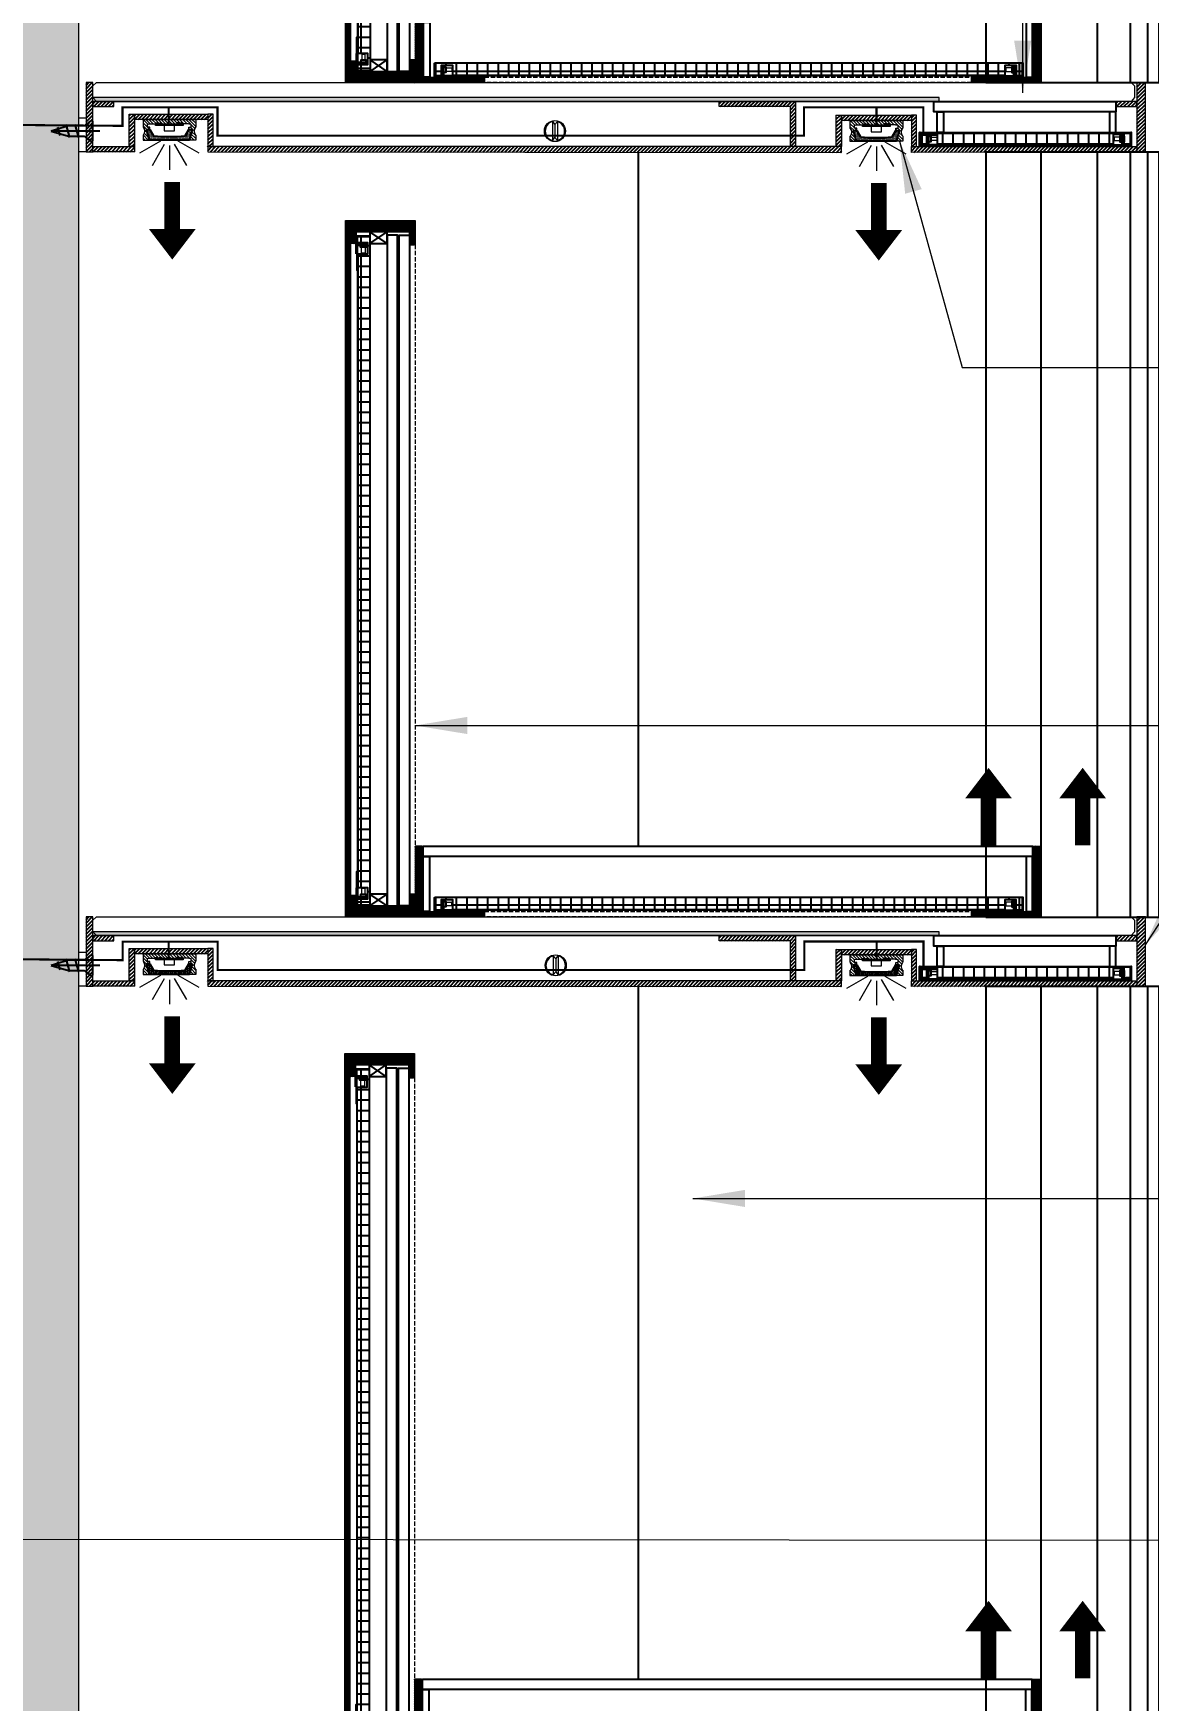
# Model space of a CAD drawing. Header units: millimetres. Extents: x 539949 to 547802, y -525020 to -515511.
# Drawn here: x 545551 to 545872, y -519257.9 to -518777.8 of the extents above; entities that cross this region are included whole.
import ezdxf

# ---------------------------------------------------------------- set-up
doc = ezdxf.new("R2010")
doc.units = ezdxf.units.MM
doc.header["$LTSCALE"] = 5
doc.header["$MEASUREMENT"] = 0
doc.set_wipeout_variables(frame=1)
doc.header["$PDMODE"] = 35
for name, pattern in [('DASH', [0.35, 0.25, -0.1]), ('DASHED2', [9.525, 6.35, -3.175]), ('HIDDEN', [9.525, 6.35, -3.175]), ('PHANTOM2', [1.25, 0.625, -0.125, 0.125, -0.125, 0.125, -0.125])]:
    doc.linetypes.add(name, pattern=pattern)
for name, color, linetype in [('Acrylic - clear', 9, 'Continuous'), ('Acrylic - opal', 9, 'Continuous'), ('DIM-10', 1, 'Continuous'), ('EL_LIGHTING', 2, 'Continuous'), ('Electrical', 10, 'Continuous'), ('HATCH', 8, 'Continuous'), ('I-FURN', 25, 'Continuous'), ('LED lumisheet', 10, 'Continuous'), ('PDF8_HATCH', 7, 'Continuous'), ('Torx screw', 9, 'Continuous')]:
    doc.layers.add(name, color=color, linetype=linetype)
for name, color, linetype, lineweight in [('aluminium', 6, 'Continuous', 0), ('Decolab', 7, 'Continuous', 0), ('LED lights', 1, 'Continuous', 0), ('MDF', 41, 'Continuous', 0), ('METAL', 6, 'Continuous', 0)]:
    doc.layers.add(name, color=color, linetype=linetype, lineweight=lineweight)
for name, color, linetype, true_color in [('LED 4600K', 41, 'Continuous', 0xebd690), ('PDF8_CG', 150, 'Continuous', 0x007fff), ('PDF8_RED-L', 15, 'Continuous', 0xac2c32)]:
    doc.layers.add(name, color=color, linetype=linetype, true_color=true_color)
doc.styles.add('ISOCP', font='isocp.shx')
doc.styles.get("Standard").update_dxf_attribs({"font": 'arial.ttf'})
doc.dimstyles.new('dim', dxfattribs={"dimtxt": 2, "dimasz": 2, "dimexe": 1, "dimexo": 1, "dimgap": 1, "dimtad": 1, "dimdec": 0, "dimdsep": 46, "dimtxsty": 'Standard', "dimblk": 'OBLIQUE', "dimcen": 0, "dimdle": 1, "dimclrd": 1, "dimclre": 1, "dimclrt": 1, "dimadec": 0, "dimazin": 0, "dimtfac": 1, "dimtdec": 0, "dimtix": 1, "dimtmove": 0, "dimatfit": 3, "dimfxl": 1, "dimlwd": 0, "dimlwe": 0, "dimarcsym": 0})
doc.dimstyles.new('DL - 10', dxfattribs={"dimscale": 10, "dimtxt": 2.2, "dimasz": 1, "dimexe": 1, "dimexo": 1, "dimgap": 0.4, "dimtad": 1, "dimdec": 0, "dimdsep": 46, "dimtxsty": 'ISOCP', "dimblk": 'OBLIQUE', "dimcen": 0.5, "dimdle": 1, "dimclrd": 256, "dimclre": 256, "dimclrt": 2, "dimadec": 0, "dimazin": 2, "dimtfac": 1, "dimtdec": 0, "dimtix": 1, "dimtmove": 1, "dimatfit": 3, "dimldrblk": 'OPEN90', "dimfxl": 1, "dimlwd": 9, "dimlwe": 9, "dimarcsym": 0})
pattern_1 = [(45, (37828.7751, 4235.32376), (-0.5303300859, 0.5303300859), [])]
pattern_2 = [(45, (37848.7751, 4235.32376), (-0.5303300859, 0.5303300859), [])]
pattern_3 = [(45, (37827.7751, 4235.32376), (-0.5303300859, 0.5303300859), [])]
pattern_4 = [(45, (37828.7751, 3995.1222), (-0.5303300859, 0.5303300859), [])]
pattern_5 = [(45, (37848.7751, 3995.1222), (-0.5303300859, 0.5303300859), [])]
pattern_6 = [(45, (37827.7751, 3995.1222), (-0.5303300859, 0.5303300859), [])]
pattern_7 = [(45, (-536070.07836, 519202.9102), (-0.26516504294, 0.26516504294), [])]

# ---------------------------------------------------------------- blocks, each defined once
blk = doc.blocks.new('*U295')
at = {"layer": 'HATCH'}
for p, q in [((-200, 0), (-200, 881.9)), ((-186.9, 0), (-186.9, 881.9)), ((-166.6, 0), (-166.6, 881.9)), ((-128.6, 0), (-128.6, 881.9)), ((-63.7, 0), (-63.7, 881.9)), ((0, 881.9), (0, 0))]:
    blk.add_line(p, q, dxfattribs=at)
blk.add_lwpolyline([(0, 0), (-200, 0), (-200, 881.9), (0, 881.9)], close=True, dxfattribs=at)
blk = doc.blocks.new('_OBLIQUE')
at = {"color": 0, "linetype": 'ByBlock', "lineweight": -2}
blk.add_line((-0.5, -0.5), (0.5, 0.5), dxfattribs=at)
blk = doc.blocks.new('*D250')
at = {"layer": 'Defpoints', "color": 0, "transparency": 16777216}
for p in [(545868, -518792.01), (545927.11, -518792.01), (545871.11, -518811.94)]:
    blk.add_point(p, dxfattribs=at)
at = {"layer": 'DIM-10', "lineweight": 9, "transparency": 16777216}
for p, q in [((545927.11, -518792.01), (545927.11, -518782.01)), ((545878, -518792.01), (545937.11, -518792.01)), ((545927.11, -518811.94), (545927.11, -518792.01)), ((545881.11, -518811.94), (545937.11, -518811.94)), ((545927.11, -518811.94), (545927.11, -518821.94))]:
    blk.add_line(p, q, dxfattribs=at)
at = {"layer": 'DIM-10', "lineweight": 9, "transparency": 16777216, "xscale": 10, "yscale": 10, "zscale": 10}
for p, rotation in [((545927.11, -518792.01), 270), ((545927.11, -518811.94), 90)]:
    blk.add_blockref('_OBLIQUE', p, dxfattribs=dict(at, rotation=rotation))
at = {"layer": 'DIM-10', "color": 2, "transparency": 16777216, "insert": (545912.1, -518801.98), "char_height": 22, "attachment_point": 5, "rotation": 90, "style": 'ISOCP'}
blk.add_mtext('20', dxfattribs=at)
blk = doc.blocks.new('_Open90')
at = {"color": 0, "linetype": 'ByBlock', "lineweight": -2}
for p, q in [((-0.5, 0.5), (0, 0)), ((0, 0), (-1, 0)), ((0, 0), (-0.5, -0.5))]:
    blk.add_line(p, q, dxfattribs=at)
blk = doc.blocks.new('torx screw 3x12')
at = {"layer": 'HATCH', "linetype": 'DASHED2', "ltscale": 5}
for p, q in [((-7, 1.5), (-12, 0)), ((-12, 0), (-7, -1.5)), ((-9.42, -1.3), (-10.09, 1.09)), ((-6.63, -1.87), (-7.68, 1.88)), ((-6.63, -1.87), (-7.68, 1.88)), ((-6.63, -1.87), (-7.68, 1.88)), ((-2.5, 1.5), (-7, 1.5)), ((-4, -1.87), (-5.06, 1.88)), ((-0.43, 3), (-2.5, 1.5)), ((0, 2.8), (-0.43, 3)), ((0, -2.8), (0, 2.8)), ((-7, -1.5), (-2.5, -1.5)), ((-2.5, -1.5), (-0.43, -3)), ((-0.43, -3), (0, -2.8))]:
    blk.add_line(p, q, dxfattribs=at)
at = {"layer": 'HATCH', "color": 1, "linetype": 'PHANTOM2', "ltscale": 5}
blk.add_line((2, 0), (-12, 0), dxfattribs=at)
blk = doc.blocks.new('*D251')
at = {"layer": 'Defpoints', "color": 0, "transparency": 16777216}
for p in [(545868, -519032.21), (545927.11, -519032.21), (545871.11, -519052.15)]:
    blk.add_point(p, dxfattribs=at)
at = {"layer": 'DIM-10', "lineweight": 9, "transparency": 16777216}
for p, q in [((545927.11, -519032.21), (545927.11, -519022.21)), ((545878, -519032.21), (545937.11, -519032.21)), ((545927.11, -519052.15), (545927.11, -519032.21)), ((545881.11, -519052.15), (545937.11, -519052.15)), ((545927.11, -519052.15), (545927.11, -519062.15))]:
    blk.add_line(p, q, dxfattribs=at)
at = {"layer": 'DIM-10', "lineweight": 9, "transparency": 16777216, "xscale": 10, "yscale": 10, "zscale": 10}
for p, rotation in [((545927.11, -519032.21), 270), ((545927.11, -519052.15), 90)]:
    blk.add_blockref('_OBLIQUE', p, dxfattribs=dict(at, rotation=rotation))
at = {"layer": 'DIM-10', "color": 2, "transparency": 16777216, "insert": (545912.1, -519042.18), "char_height": 22, "attachment_point": 5, "rotation": 90, "style": 'ISOCP'}
blk.add_mtext('20', dxfattribs=at)
blk = doc.blocks.new('*U294')
at = {"layer": 'HATCH'}
for p, q in [((-200, 0), (-200, 880.5)), ((-186.9, 0), (-186.9, 880.5)), ((-166.6, 0), (-166.6, 880.5)), ((-128.6, 0), (-128.6, 880.5)), ((-63.7, 0), (-63.7, 880.5)), ((0, 880.5), (0, 0))]:
    blk.add_line(p, q, dxfattribs=at)
blk.add_lwpolyline([(0, 0), (-200, 0), (-200, 880.5), (0, 880.5)], close=True, dxfattribs=at)
blk = doc.blocks.new('*U301')
at = {"layer": 'HATCH'}
for p, q in [((-200, 0), (-200, 880.9)), ((-186.9, 0), (-186.9, 880.9)), ((-166.6, 0), (-166.6, 880.9)), ((-128.6, 0), (-128.6, 880.9)), ((-63.7, 0), (-63.7, 880.9)), ((0, 880.9), (0, 0))]:
    blk.add_line(p, q, dxfattribs=at)
blk.add_lwpolyline([(0, 0), (-200, 0), (-200, 880.9), (0, 880.9)], close=True, dxfattribs=at)
blk = doc.blocks.new('*D266')
at = {"layer": 'Defpoints', "color": 0, "transparency": 16777216}
for p in [(545871.11, -518811.94), (545927.11, -518811.94), (545875.11, -519032.32)]:
    blk.add_point(p, dxfattribs=at)
at = {"layer": 'DIM-10', "lineweight": 9, "transparency": 16777216}
for p, q in [((545927.11, -519042.32), (545927.11, -518801.94)), ((545881.11, -518811.94), (545937.11, -518811.94)), ((545885.11, -519032.32), (545937.11, -519032.32))]:
    blk.add_line(p, q, dxfattribs=at)
at = {"layer": 'DIM-10', "lineweight": 9, "transparency": 16777216, "xscale": 10, "yscale": 10, "zscale": 10}
for p, rotation in [((545927.11, -518811.94), 90), ((545927.11, -519032.32), 270)]:
    blk.add_blockref('_OBLIQUE', p, dxfattribs=dict(at, rotation=rotation))
at = {"layer": 'DIM-10', "color": 2, "transparency": 16777216, "insert": (545912.1, -518922.13), "char_height": 22, "attachment_point": 5, "rotation": 90, "style": 'ISOCP'}
blk.add_mtext('220', dxfattribs=at)
blk = doc.blocks.new('LED profile EN-ALH-01S')
blk.add_wipeout([(7.6, 0), (-7.6, 0), (-7.6, -2.2), (-7.38, -2.55), (-7.28, -2.78), (-7.23, -2.97), (-7.18, -3.35), (-7.2, -3.57), (-7.24, -3.8), (-7.32, -4.04), (-7.47, -4.33), (-7.6, -4.5), (-7.6, -6), (7.6, -6), (7.6, -4.5), (7.6, -4.5), (7.38, -4.17), (7.23, -3.75), (7.18, -3.36), (7.21, -3.05), (7.21, -3.05), (7.35, -2.61), (7.6, -2.2)]).dxf.layer = 'aluminium'
at = {"layer": 'HATCH', "lineweight": 0}
h = blk.add_hatch(dxfattribs=at)
h.set_pattern_fill('ANSI31', color=256, scale=5, style=0)
h.set_pattern_definition([(45, (-29047.1229, -2919.5279), (-0.441941738, 0.441941738), [])])
h.paths.add_polyline_path([(7.6, 0), (-7.6, 0), (-7.6, -2.2, -0.362035), (-7.6, -4.5), (-7.6, -6), (-5.68, -6), (-6.53, -2.93), (-5.58, -2.93), (-5.58, -2.23), (-6.25, -2.23), (-6.25, -1.43, -0.147539), (-5.54, -1.25), (-3.81, -1.25), (-3.81, -1.01), (-3.33, -1.01), (-3.33, -1.25), (-2.74, -1.25), (-2.74, -1.01), (-2.25, -1.01), (-2.25, -1.25), (2.25, -1.25), (2.25, -1.01), (2.74, -1.01), (2.74, -1.25), (3.33, -1.25), (3.33, -1.01), (3.81, -1.01), (3.81, -1.25), (4, -1.25), (5.58, -1.25, -0.147539), (6.29, -1.43), (6.29, -2.23), (5.62, -2.23), (5.62, -2.93), (6.57, -2.93), (5.72, -6), (7.6, -6), (7.6, -4.5, -0.362035), (7.6, -2.2)])
h = blk.add_hatch(dxfattribs=at)
h.set_pattern_fill('DOTS', color=256, scale=5, style=0)
h.set_pattern_definition([(0, (-29047.1229, -2919.5279), (0.15625, 0.3125), [0, -0.3125])])
edge = h.paths.add_edge_path()
edge.add_line((-6.53, -2.93), (-5.68, -6))
edge.add_line((-5.68, -6), (5.72, -6))
edge.add_line((5.72, -6), (6.57, -2.93))
edge.add_line((6.57, -2.93), (5.62, -2.93))
edge.add_line((5.62, -2.93), (4.57, -4.76))
edge.add_arc((0.02, 53.54), 58.48, 265.5399, 274.4601, ccw=False)
edge.add_line((-4.53, -4.76), (-5.58, -2.93))
edge.add_line((-5.58, -2.93), (-6.53, -2.93))
at = {"layer": 'Acrylic - opal', "color": 8}
blk.add_lwpolyline([(-6.53, -2.93), (-5.68, -6), (5.72, -6), (6.57, -2.93), (5.62, -2.93), (4.57, -4.76, -0.038941), (-4.53, -4.76), (-5.58, -2.93)], format="xyb", close=True, dxfattribs=at)
at = {"layer": 'aluminium'}
for p, q in [((7.6, 0), (-7.6, 0)), ((-7.6, 0), (-7.6, -2.2)), ((7.6, 0), (7.6, -2.2)), ((-7.6, -4.5), (-7.6, -6)), ((-6.25, -2.23), (-6.25, -1.43)), ((-5.58, -2.23), (-6.25, -2.23)), ((-5.58, -2.93), (-5.58, -2.23)), ((-5.54, -1.25), (-3.81, -1.25)), ((-3.81, -1.25), (-3.81, -1.01)), ((-3.81, -1.01), (-3.33, -1.01)), ((-3.33, -1.01), (-3.33, -1.25)), ((-3.33, -1.25), (-2.74, -1.25)), ((-2.74, -1.25), (-2.74, -1.01)), ((-2.74, -1.01), (-2.25, -1.01)), ((-2.25, -1.01), (-2.25, -1.25)), ((2.25, -1.25), (-2.25, -1.25)), ((2.74, -1.01), (2.25, -1.01)), ((2.25, -1.01), (2.25, -1.25)), ((2.74, -1.25), (2.74, -1.01)), ((3.33, -1.25), (2.74, -1.25)), ((3.81, -1.01), (3.33, -1.01)), ((3.33, -1.01), (3.33, -1.25)), ((3.81, -1.25), (3.81, -1.01)), ((5.58, -1.25), (3.81, -1.25)), ((5.62, -2.93), (5.62, -2.23)), ((5.62, -2.23), (6.29, -2.23)), ((6.29, -2.23), (6.29, -1.43)), ((7.6, -4.5), (7.6, -6)), ((-7.6, -6), (-5.68, -6)), ((7.6, -6), (5.72, -6))]:
    blk.add_line(p, q, dxfattribs=at)
for centre, radius, start, end in [((-8.98, -3.36), 1.8, 320.2626, 39.8707), ((-5.6, -2.52), 1.27, 87.4425, 121.0137), ((5.64, -2.52), 1.27, 58.9863, 92.5575), ((8.98, -3.36), 1.8, 140.1293, 219.7374)]:
    blk.add_arc(centre, radius, start, end, dxfattribs=at)
at = {"layer": 'LED lights', "color": 1, "linetype": 'Continuous', "lineweight": 9, "true_color": 0xff0004}
for p, q in [((4, -1.25), (-4, -1.25)), ((-4, -1.25), (-4, -1.75)), ((-4, -1.75), (-1.5, -1.75)), ((-1.5, -3.25), (-1.5, -1.75)), ((-1.5, -1.75), (1.5, -1.75)), ((1.5, -3.25), (-1.5, -3.25)), ((1.5, -1.75), (1.5, -3.25)), ((1.5, -1.75), (4, -1.75)), ((4, -1.75), (4, -1.25))]:
    blk.add_line(p, q, dxfattribs=at)
at = {"layer": 'LED lights', "color": 1, "lineweight": 5, "true_color": 0xff0004}
for p, q in [((-2.43, -6.16), (-8.48, -9.64)), ((-1.4, -7.18), (-4.89, -13.23)), ((0, -7.56), (0, -14.54)), ((4.89, -13.23), (1.4, -7.18)), ((8.48, -9.64), (2.43, -6.16))]:
    blk.add_line(p, q, dxfattribs=at)
blk = doc.blocks.new('FLECHE')
at = {"layer": 'EL_LIGHTING', "const_width": 5}
blk.add_lwpolyline([(0, 0), (0, -15)], dxfattribs=at)
at = {"layer": 'EL_LIGHTING'}
blk.add_lwpolyline([(0, -15, 15, 0, 0), (0, -24.8, 0, 0, 0)], format="xyseb", dxfattribs=at)
blk = doc.blocks.new('*U167')
at = {"layer": 'EL_LIGHTING', "xscale": 0.9, "yscale": 0.9, "zscale": 0.9, "rotation": 90}
blk.add_blockref('FLECHE', (-11.16, 0), dxfattribs=at)
blk = doc.blocks.new('*U168')
at = {"layer": 'LED 4600K', "color": 0, "linetype": 'ByBlock', "lineweight": -2}
blk.add_blockref('*U167', (0, 0), dxfattribs=at)
blk = doc.blocks.new('*U169')
at = {"layer": 'EL_LIGHTING', "xscale": 0.9, "yscale": 0.9, "zscale": 0.9, "rotation": 90}
blk.add_blockref('FLECHE', (-11.16, 0), dxfattribs=at)
blk = doc.blocks.new('*U170')
at = {"layer": 'LED 4600K', "color": 0, "linetype": 'ByBlock', "lineweight": -2}
blk.add_blockref('*U169', (0, 0), dxfattribs=at)
blk = doc.blocks.new('*U171')
at = {"layer": 'EL_LIGHTING', "xscale": 0.9, "yscale": 0.9, "zscale": 0.9, "rotation": 90}
blk.add_blockref('FLECHE', (-11.16, 0), dxfattribs=at)
blk = doc.blocks.new('*U172')
at = {"layer": 'LED 4600K', "color": 0, "linetype": 'ByBlock', "lineweight": -2}
blk.add_blockref('*U171', (0, 0), dxfattribs=at)
blk = doc.blocks.new('*U173')
at = {"layer": 'EL_LIGHTING', "xscale": 0.9, "yscale": 0.9, "zscale": 0.9, "rotation": 90}
blk.add_blockref('FLECHE', (-11.16, 0), dxfattribs=at)
blk = doc.blocks.new('*U174')
at = {"layer": 'LED 4600K', "color": 0, "linetype": 'ByBlock', "lineweight": -2}
blk.add_blockref('*U173', (0, 0), dxfattribs=at)
blk = doc.blocks.new('*U156')
at = {"layer": 'EL_LIGHTING', "xscale": 0.9, "yscale": 0.9, "zscale": 0.9, "rotation": 90}
blk.add_blockref('FLECHE', (-11.16, 0), dxfattribs=at)
blk = doc.blocks.new('*U157')
at = {"layer": 'LED 4600K', "color": 0, "linetype": 'ByBlock', "lineweight": -2}
blk.add_blockref('*U156', (0, 0), dxfattribs=at)
blk = doc.blocks.new('*U158')
at = {"layer": 'EL_LIGHTING', "xscale": 0.9, "yscale": 0.9, "zscale": 0.9, "rotation": 90}
blk.add_blockref('FLECHE', (-11.16, 0), dxfattribs=at)
blk = doc.blocks.new('*U159')
at = {"layer": 'LED 4600K', "color": 0, "linetype": 'ByBlock', "lineweight": -2}
blk.add_blockref('*U158', (0, 0), dxfattribs=at)
blk = doc.blocks.new('*U180')
at = {"layer": 'EL_LIGHTING', "xscale": 0.9, "yscale": 0.9, "zscale": 0.9, "rotation": 90}
blk.add_blockref('FLECHE', (-11.16, 0), dxfattribs=at)
blk = doc.blocks.new('*U181')
at = {"layer": 'LED 4600K', "color": 0, "linetype": 'ByBlock', "lineweight": -2}
blk.add_blockref('*U180', (0, 0), dxfattribs=at)
blk = doc.blocks.new('*U182')
at = {"layer": 'EL_LIGHTING', "xscale": 0.9, "yscale": 0.9, "zscale": 0.9, "rotation": 90}
blk.add_blockref('FLECHE', (-11.16, 0), dxfattribs=at)
blk = doc.blocks.new('*U183')
at = {"layer": 'LED 4600K', "color": 0, "linetype": 'ByBlock', "lineweight": -2}
blk.add_blockref('*U182', (0, 0), dxfattribs=at)
blk = doc.blocks.new('*U23')
at = {"layer": 'LED lumisheet'}
h = blk.add_hatch(dxfattribs=at)
h.set_pattern_fill('ANSI37', color=256, scale=30, angle=45, style=0)
h.set_pattern_definition([(90, (342.005, 0), (-3.75, 7e-16), []), (180, (342.005, 0), (-7e-16, -3.75), [])])
h.paths.add_polyline_path([(158.15, 0), (158.15, -4.43), (160.44, -4.43), (160.44, -0.73), (164.4, -0.73), (164.4, -4.29), (227.6, -4.29), (227.6, -0.73), (231.56, -0.73), (231.56, -4.43), (233.86, -4.43), (233.86, 0)])
blk.add_line((233.86, 0), (234.12, 0), dxfattribs=at)
for points in [[(164.37, -5), (157.89, -5), (157.89, 0), (158.15, 0), (158.15, -4.74), (164.37, -4.74)], [(158.15, 0), (158.15, -4.43), (160.44, -4.43), (160.44, -0.73), (164.4, -0.73), (164.4, -4.29), (227.6, -4.29), (227.6, -0.73), (231.56, -0.73), (231.56, -4.43), (233.86, -4.43), (233.86, 0)], [(227.63, -5), (234.12, -5), (234.12, 0), (233.86, 0), (233.86, -4.74), (227.63, -4.74)], [(161.02, -1.19), (161.02, -4.74), (170.28, -4.74), (170.28, -4.52), (161.24, -4.52), (161.24, -1.19)], [(164.4, -4.29), (227.6, -4.29), (227.6, -4.52), (164.4, -4.52)], [(230.98, -1.19), (230.98, -4.74), (221.72, -4.74), (221.72, -4.52), (230.76, -4.52), (230.76, -1.19)]]:
    blk.add_lwpolyline(points, close=True, dxfattribs=at)
for points in [[(161.02, -1.4), (160.44, -1.4), (160.44, -3.36), (161.02, -3.36)], [(161.24, -1.4), (162, -1.4), (162, -3.36), (161.24, -3.36)], [(230.76, -1.4), (230.01, -1.4), (230.01, -3.36), (230.76, -3.36)], [(230.98, -1.4), (231.56, -1.4), (231.56, -3.36), (230.98, -3.36)]]:
    blk.add_lwpolyline(points, dxfattribs=at)
at = {"layer": 'LED lumisheet', "linetype": 'Continuous', "lineweight": 9}
for points in [[(164.08, -1.72), (164.08, -2.99), (162, -2.99), (162, -1.72)], [(227.93, -1.72), (227.93, -2.99), (230.01, -2.99), (230.01, -1.72)]]:
    blk.add_lwpolyline(points, close=True, dxfattribs=at)
blk = doc.blocks.new('*U21')
at = {"layer": 'LED lumisheet'}
h = blk.add_hatch(dxfattribs=at)
h.set_pattern_fill('ANSI37', color=256, scale=30, angle=45, style=0)
h.set_pattern_definition([(90, (161.7924, 0), (-3.75, 7e-16), []), (180, (161.7924, 0), (-7e-16, -3.75), [])])
h.paths.add_polyline_path([(0.26, 0), (0.26, -4.43), (2.56, -4.43), (2.56, -0.73), (6.52, -0.73), (6.52, -4.29), (205.28, -4.29), (205.28, -0.73), (209.23, -0.73), (209.23, -4.43), (211.53, -4.43), (211.53, 0)])
blk.add_line((211.53, 0), (211.79, 0), dxfattribs=at)
for points in [[(6.49, -5), (0, -5), (0, 0), (0.26, 0), (0.26, -4.74), (6.49, -4.74)], [(0.26, 0), (0.26, -4.43), (2.56, -4.43), (2.56, -0.73), (6.52, -0.73), (6.52, -4.29), (205.28, -4.29), (205.28, -0.73), (209.23, -0.73), (209.23, -4.43), (211.53, -4.43), (211.53, 0)], [(205.31, -5), (211.79, -5), (211.79, 0), (211.53, 0), (211.53, -4.74), (205.31, -4.74)], [(3.14, -1.19), (3.14, -4.74), (12.4, -4.74), (12.4, -4.52), (3.36, -4.52), (3.36, -1.19)], [(6.52, -4.29), (205.28, -4.29), (205.28, -4.52), (6.52, -4.52)], [(208.66, -1.19), (208.66, -4.74), (199.4, -4.74), (199.4, -4.52), (208.44, -4.52), (208.44, -1.19)]]:
    blk.add_lwpolyline(points, close=True, dxfattribs=at)
for points in [[(3.14, -1.4), (2.56, -1.4), (2.56, -3.36), (3.14, -3.36)], [(3.36, -1.4), (4.11, -1.4), (4.11, -3.36), (3.36, -3.36)], [(208.44, -1.4), (207.68, -1.4), (207.68, -3.36), (208.44, -3.36)], [(208.66, -1.4), (209.23, -1.4), (209.23, -3.36), (208.66, -3.36)]]:
    blk.add_lwpolyline(points, dxfattribs=at)
at = {"layer": 'LED lumisheet', "linetype": 'Continuous', "lineweight": 9}
for points in [[(6.19, -1.72), (6.19, -2.99), (4.11, -2.99), (4.11, -1.72)], [(205.6, -1.72), (205.6, -2.99), (207.68, -2.99), (207.68, -1.72)]]:
    blk.add_lwpolyline(points, close=True, dxfattribs=at)
blk = doc.blocks.new('*U22')
at = {"layer": 'LED lumisheet'}
h = blk.add_hatch(dxfattribs=at)
h.set_pattern_fill('ANSI37', color=256, scale=30, angle=45, style=0)
h.set_pattern_definition([(90, (177.13, 0), (-3.75, 7e-16), []), (180, (177.13, 0), (-7e-16, -3.75), [])])
h.paths.add_polyline_path([(-6.73, 0), (-6.73, -4.43), (-4.43, -4.43), (-4.43, -0.73), (-0.47, -0.73), (-0.47, -4.29), (227.6, -4.29), (227.6, -0.73), (231.56, -0.73), (231.56, -4.43), (233.86, -4.43), (233.86, 0)])
blk.add_line((233.86, 0), (234.12, 0), dxfattribs=at)
for points in [[(-0.5, -5), (-6.99, -5), (-6.99, 0), (-6.73, 0), (-6.73, -4.74), (-0.5, -4.74)], [(-6.73, 0), (-6.73, -4.43), (-4.43, -4.43), (-4.43, -0.73), (-0.47, -0.73), (-0.47, -4.29), (227.6, -4.29), (227.6, -0.73), (231.56, -0.73), (231.56, -4.43), (233.86, -4.43), (233.86, 0)], [(227.63, -5), (234.12, -5), (234.12, 0), (233.86, 0), (233.86, -4.74), (227.63, -4.74)], [(-3.85, -1.19), (-3.85, -4.74), (5.41, -4.74), (5.41, -4.52), (-3.63, -4.52), (-3.63, -1.19)], [(-0.47, -4.29), (227.6, -4.29), (227.6, -4.52), (-0.47, -4.52)], [(230.98, -1.19), (230.98, -4.74), (221.72, -4.74), (221.72, -4.52), (230.76, -4.52), (230.76, -1.19)]]:
    blk.add_lwpolyline(points, close=True, dxfattribs=at)
for points in [[(-3.85, -1.4), (-4.43, -1.4), (-4.43, -3.36), (-3.85, -3.36)], [(-3.63, -1.4), (-2.88, -1.4), (-2.88, -3.36), (-3.63, -3.36)], [(230.76, -1.4), (230.01, -1.4), (230.01, -3.36), (230.76, -3.36)], [(230.98, -1.4), (231.56, -1.4), (231.56, -3.36), (230.98, -3.36)]]:
    blk.add_lwpolyline(points, dxfattribs=at)
at = {"layer": 'LED lumisheet', "linetype": 'Continuous', "lineweight": 9}
for points in [[(-0.8, -1.72), (-0.8, -2.99), (-2.88, -2.99), (-2.88, -1.72)], [(227.93, -1.72), (227.93, -2.99), (230.01, -2.99), (230.01, -1.72)]]:
    blk.add_lwpolyline(points, close=True, dxfattribs=at)
blk = doc.blocks.new('A$C9990b090')
at = {"layer": 'HATCH'}
h = blk.add_hatch(dxfattribs=at)
h.set_pattern_fill('ANSI31', color=256, scale=3)
h.set_pattern_definition(pattern_7)
h.paths.add_polyline_path([(-181.67, 198.87), (-200.09, 198.87), (-200.09, 200.46), (-180.08, 200.46)])
h = blk.add_hatch(dxfattribs=at)
h.set_pattern_fill('ANSI31', color=256, scale=3)
h.set_pattern_definition(pattern_7)
h.paths.add_polyline_path([(-200.09, 198.87), (-198.66, 198.87), (-198.66, 0), (-200.09, 0)])
h = blk.add_hatch(dxfattribs=at)
h.set_pattern_fill('ANSI31', color=256, scale=3)
h.set_pattern_definition(pattern_7)
h.paths.add_polyline_path([(-197.07, 193.88), (-198.66, 193.88), (-198.66, 198.87), (-197.07, 197.28)])
h = blk.add_hatch(dxfattribs=at)
h.set_pattern_fill('ANSI31', color=256, scale=3)
h.set_pattern_definition(pattern_7)
h.paths.add_polyline_path([(-197.07, 197.28), (-181.67, 197.28), (-181.67, 198.87), (-198.66, 198.87)])
h = blk.add_hatch(dxfattribs=at)
h.set_pattern_fill('ANSI31', color=256, scale=3)
h.set_pattern_definition(pattern_7)
h.paths.add_polyline_path([(-180.08, 193.47), (-181.67, 193.47), (-181.67, 198.87), (-180.08, 200.46)])
h = blk.add_hatch(dxfattribs=at)
h.set_pattern_fill('ANSI31', color=256, scale=3)
h.set_pattern_definition(pattern_7)
h.paths.add_polyline_path([(-178.02, 20.38), (-180.08, 20.38), (-180.08, 0), (-178.02, 0)])
h = blk.add_hatch(dxfattribs=at)
h.set_pattern_fill('ANSI31', color=256, scale=3)
h.set_pattern_definition(pattern_7)
h.paths.add_polyline_path([(-2.06, 20.38), (0, 20.38), (0, 0), (-2.06, 0)])
h = blk.add_hatch(dxfattribs=at)
h.set_pattern_fill('ANSI31', color=256, scale=3)
h.set_pattern_definition(pattern_7)
h.paths.add_polyline_path([(-197.07, 6.15), (-198.66, 6.15), (-198.66, 1.59), (-197.07, 3.18)])
h = blk.add_hatch(dxfattribs=at)
h.set_pattern_fill('ANSI31', color=256, scale=3)
h.set_pattern_definition(pattern_7)
h.paths.add_polyline_path([(-181.67, 6.56), (-180.08, 6.56), (-180.08, 0), (-181.67, 1.59)])
h = blk.add_hatch(dxfattribs=at)
h.set_pattern_fill('ANSI31', color=256, scale=3)
h.set_pattern_definition(pattern_7)
h.paths.add_polyline_path([(-197.07, 3.18), (-181.67, 3.18), (-181.67, 1.59), (-198.66, 1.59)])
h = blk.add_hatch(dxfattribs=at)
h.set_pattern_fill('ANSI31', color=256, scale=3)
h.set_pattern_definition(pattern_7)
h.paths.add_polyline_path([(-198.63, 0), (-180.08, 0), (-181.67, 1.59), (-198.66, 1.59)])
h = blk.add_hatch(dxfattribs=at)
h.set_pattern_fill('ANSI31', color=256, scale=3)
h.set_pattern_definition(pattern_7)
h.paths.add_polyline_path([(-178.02, 1.59), (-160.07, 1.59), (-160.07, 0), (-178.02, 0)])
h = blk.add_hatch(dxfattribs=at)
h.set_pattern_fill('ANSI31', color=256, scale=3)
h.set_pattern_definition(pattern_7)
h.paths.add_polyline_path([(-19.94, 1.59), (-2.07, 1.59), (-2.07, 0), (-19.94, 0)])
at = {"layer": 'Acrylic - clear', "color": 45}
blk.add_lwpolyline([(-188.16, 196.28), (-188.16, 3.18), (-185.17, 3.18), (-185.17, 196.28)], close=True, dxfattribs=at)
at = {"layer": 'Acrylic - clear', "color": 145, "true_color": 0x457eba}
for points in [[(-181.67, 196.28), (-181.67, 3.18), (-184.67, 3.18), (-184.67, 196.28)], [(-177.72, 20.38), (-2.36, 20.38), (-2.36, 17.38), (-177.72, 17.38)], [(-177.72, 17.38), (-175.89, 17.38), (-175.89, 1.59), (-177.72, 1.59)], [(-2.36, 17.38), (-4.2, 17.38), (-4.2, 1.59), (-2.36, 1.59)]]:
    blk.add_lwpolyline(points, close=True, dxfattribs=at)
at = {"layer": 'HATCH'}
for p, q in [((-193.07, 193.88), (-188.16, 197.28)), ((-188.16, 193.88), (-193.07, 197.28)), ((-193.07, 3.18), (-188.16, 6.58)), ((-188.16, 3.18), (-193.07, 6.58))]:
    blk.add_line(p, q, dxfattribs=at)
for points in [[(-193.07, 193.88), (-188.16, 193.88), (-188.16, 197.28), (-193.07, 197.28)], [(-193.07, 3.18), (-188.16, 3.18), (-188.16, 6.58), (-193.07, 6.58)]]:
    blk.add_lwpolyline(points, close=True, dxfattribs=at)
at = {"layer": 'METAL', "linetype": 'DASH', "lineweight": 0}
blk.add_line((-178.02, 20.38), (-2.06, 20.38), dxfattribs=at)
at = {"layer": 'METAL', "lineweight": 0}
for points in [[(-200.09, 200.46), (-180.08, 200.46), (-180.08, 193.47), (-181.67, 193.47), (-181.67, 198.87), (-200.09, 198.87), (-200.09, 200.46)], [(-200.09, 198.87), (-198.66, 198.87), (-198.66, 0), (-200.09, 0), (-200.09, 198.87)]]:
    blk.add_lwpolyline(points, dxfattribs=at)
at = {"layer": 'METAL'}
for points in [[(-181.67, 198.87), (-200.09, 198.87), (-200.09, 200.46), (-180.08, 200.46)], [(-197.07, 193.88), (-198.66, 193.88), (-198.66, 198.87), (-197.07, 197.28)], [(-197.07, 197.28), (-181.67, 197.28), (-181.67, 198.87), (-198.66, 198.87)], [(-180.08, 193.47), (-181.67, 193.47), (-181.67, 198.87), (-180.08, 200.46)]]:
    blk.add_lwpolyline(points, close=True, dxfattribs=at)
at = {"layer": 'METAL', "linetype": 'DASH', "lineweight": 0}
for points in [[(-181.67, 193.47), (-180.08, 193.47), (-180.08, 6.56), (-181.67, 6.56)], [(-160.07, 1.59), (-19.94, 1.59), (-19.94, 0), (-160.07, 0)]]:
    blk.add_lwpolyline(points, close=True, dxfattribs=at)
at = {"layer": 'METAL', "lineweight": 0}
for points in [[(-178.02, 20.38), (-180.08, 20.38), (-180.08, 0), (-178.02, 0)], [(-2.06, 20.38), (0, 20.38), (0, 0), (-2.06, 0)], [(-197.07, 6.15), (-198.66, 6.15), (-198.66, 1.59), (-197.07, 3.18)], [(-181.67, 6.56), (-180.08, 6.56), (-180.08, 0), (-181.67, 1.59)], [(-197.07, 3.18), (-181.67, 3.18), (-181.67, 1.59), (-198.66, 1.59)], [(-198.63, 0), (-180.08, 0), (-181.67, 1.59), (-198.66, 1.59)], [(-178.02, 1.59), (-160.07, 1.59), (-160.07, 0), (-178.02, 0)], [(-19.94, 1.59), (-2.07, 1.59), (-2.07, 0), (-19.94, 0)]]:
    blk.add_lwpolyline(points, close=True, dxfattribs=at)
at = {"layer": 'PDF8_HATCH', "lineweight": 0}
blk.add_lwpolyline([(-180.08, 20.22), (-180.08, 20.38)], dxfattribs=at)
at = {"xscale": -0.8000211310939817, "yscale": 0.8000211310939817, "zscale": 0.8000211310939817, "rotation": 270}
blk.add_blockref('*U22', (-193.07, 8.77), dxfattribs=at)
at = {"xscale": 0.8000211310939817, "yscale": 0.8000211310939817, "zscale": 0.8000211310939817}
blk.add_blockref('*U21', (-174.51, 5.59), dxfattribs=at)
blk = doc.blocks.new('A$C856181cc')
at = {"layer": 'METAL'}
for p, q in [((-0.7, 2.71), (-0.7, -2.71)), ((0, 1.88), (0, -1.88)), ((0.7, 2.71), (0.7, -2.71))]:
    blk.add_line(p, q, dxfattribs=at)
for points in [[(-0.7, 2.71), (0, 1.88), (0.7, 2.71)], [(-0.7, -2.71), (0, -1.88), (0.7, -2.71)]]:
    blk.add_lwpolyline(points, dxfattribs=at)
blk.add_circle((0, 0), 3.03, dxfattribs=at)
for start, end in [(104.4775, 255.5225), (284.4775, 75.5225)]:
    blk.add_arc((0, 0), 2.8, start, end, dxfattribs=at)

msp = doc.modelspace()

# ---------------------------------------------------------------- hatches: boundary and pattern name
at = {"layer": 'HATCH'}
h = msp.add_hatch(dxfattribs=at)
h.set_pattern_fill('AR-HBONE', color=256, scale=2, angle=90)
h.set_pattern_definition([(135, (28536.1575, -1047390.476), (-11.3137085, 7e-16), [24, -8]), (225, (28530.501, -1047384.819), (-11.3137085, 2e-15), [24, -8])])
h.paths.add_polyline_path([(545564.06, -519532.4), (545564.06, -517525.15), (545545.11, -517525.15), (545545.11, -519532.4)])
h = msp.add_hatch(dxfattribs=at)
h.set_pattern_fill('ANSI31', color=256, scale=6)
h.set_pattern_definition(pattern_1)
h.paths.add_polyline_path([(545568.12, -518792.01), (545566.17, -518792.01), (545566.17, -518811.94), (545568.12, -518811.94)])
h = msp.add_hatch(dxfattribs=at)
h.set_pattern_fill('ANSI31', color=256, scale=6)
h.set_pattern_definition([(45, (37842.2656, 4235.32376), (-0.5303300859, 0.5303300859), [])])
h.paths.add_polyline_path([(545871.11, -518792.01), (545868.65, -518792.01), (545868.65, -518811.94), (545871.11, -518811.94)])
h = msp.add_hatch(dxfattribs=at)
h.set_pattern_fill('ANSI31', color=256, scale=6)
h.set_pattern_definition([(45, (11037.6795, -605.2979), (-0.5303300859, 0.5303300859), [])])
h.paths.add_polyline_path([(545568.12, -518798.86), (545574.15, -518798.86), (545574.15, -518797.41), (545568.12, -518797.41)])
h = msp.add_hatch(dxfattribs=at)
h.set_pattern_fill('ANSI31', color=256, scale=6)
h.set_pattern_definition(pattern_2)
h.paths.add_polyline_path([(545768.92, -518798.86), (545748.42, -518798.86), (545748.42, -518797.41), (545770.42, -518797.41), (545770.42, -518810.44), (545768.92, -518810.44)])
h = msp.add_hatch(dxfattribs=at)
h.set_pattern_fill('ANSI31', color=256, scale=6)
h.set_pattern_definition([(45, (37843.7656, 4232.87), (-0.5303300859, 0.5303300859), [])])
h.paths.add_polyline_path([(545862.62, -518798.86), (545868.65, -518798.86), (545868.65, -518797.41), (545862.62, -518797.41)])
h = msp.add_hatch(dxfattribs=at)
h.set_pattern_fill('ANSI31', color=256, scale=6)
h.set_pattern_definition(pattern_3)
h.paths.add_polyline_path([(545580.12, -518810.44), (545578.62, -518810.44), (545578.62, -518801.1), (545580.12, -518801.1)])
h = msp.add_hatch(dxfattribs=at)
h.set_pattern_fill('ANSI31', color=256, scale=6)
h.set_pattern_definition([(45, (37828.7751, 4234.82376), (-0.5303300859, 0.5303300859), [])])
h.paths.add_polyline_path([(545580.12, -518801.1), (545601.22, -518801.1), (545601.22, -518802.6), (545580.12, -518802.6)])
h = msp.add_hatch(dxfattribs=at)
h.set_pattern_fill('ANSI31', color=256, scale=6)
h.set_pattern_definition(pattern_1)
h.paths.add_polyline_path([(545601.22, -518810.44), (545602.72, -518810.44), (545602.72, -518801.1), (545601.22, -518801.1)])
h = msp.add_hatch(dxfattribs=at)
h.set_pattern_fill('ANSI31', color=256, scale=6)
h.set_pattern_definition(pattern_2)
h.paths.add_polyline_path([(545782.12, -518801.39), (545783.62, -518801.39), (545783.62, -518810.44), (545782.12, -518810.44)])
h = msp.add_hatch(dxfattribs=at)
h.set_pattern_fill('ANSI31', color=256, scale=6)
h.set_pattern_definition([(45, (37848.7751, 4234.82376), (-0.5303300859, 0.5303300859), [])])
h.paths.add_polyline_path([(545803.73, -518802.89), (545783.62, -518802.89), (545783.62, -518801.39), (545803.73, -518801.39)])
h = msp.add_hatch(dxfattribs=at)
h.set_pattern_fill('ANSI31', color=256, scale=6)
h.set_pattern_definition(pattern_2)
h.paths.add_polyline_path([(545803.73, -518810.44), (545805.23, -518810.44), (545805.23, -518801.39), (545803.73, -518801.39)])
h = msp.add_hatch(dxfattribs=at)
h.set_pattern_fill('ANSI31', color=256, scale=6)
h.set_pattern_definition(pattern_3)
h.paths.add_polyline_path([(545568.12, -518810.44), (545580.12, -518810.44), (545580.12, -518811.94), (545568.12, -518811.94)])
h = msp.add_hatch(dxfattribs=at)
h.set_pattern_fill('ANSI31', color=256, scale=6)
h.set_pattern_definition(pattern_2)
h.paths.add_polyline_path([(545601.22, -518811.94), (545783.62, -518812.09), (545783.62, -518810.44), (545601.22, -518810.44)])
h = msp.add_hatch(dxfattribs=at)
h.set_pattern_fill('ANSI31', color=256, scale=6)
h.set_pattern_definition(pattern_2)
h.paths.add_polyline_path([(545868.65, -518811.94), (545803.73, -518812.09), (545803.73, -518810.44), (545868.65, -518810.44)])
h = msp.add_hatch(dxfattribs=at)
h.set_pattern_fill('ANSI31', color=256, scale=6)
h.set_pattern_definition(pattern_4)
h.paths.add_polyline_path([(545568.12, -519032.21), (545566.17, -519032.21), (545566.17, -519052.15), (545568.12, -519052.15)])
h = msp.add_hatch(dxfattribs=at)
h.set_pattern_fill('ANSI31', color=256, scale=6)
h.set_pattern_definition([(45, (37843.2656, 3995.1222), (-0.5303300859, 0.5303300859), [])])
h.paths.add_polyline_path([(545871.11, -519032.21), (545868.65, -519032.21), (545868.65, -519052.15), (545871.11, -519052.15)])
h = msp.add_hatch(dxfattribs=at)
h.set_pattern_fill('ANSI31', color=256, scale=6)
h.set_pattern_definition([(45, (11037.6795, -845.4995), (-0.5303300859, 0.5303300859), [])])
h.paths.add_polyline_path([(545568.12, -519039.06), (545574.15, -519039.06), (545574.15, -519037.61), (545568.12, -519037.61)])
h = msp.add_hatch(dxfattribs=at)
h.set_pattern_fill('ANSI31', color=256, scale=6)
h.set_pattern_definition(pattern_5)
h.paths.add_polyline_path([(545768.92, -519039.06), (545748.42, -519039.06), (545748.42, -519037.61), (545770.42, -519037.61), (545770.42, -519050.65), (545768.92, -519050.65)])
h = msp.add_hatch(dxfattribs=at)
h.set_pattern_fill('ANSI31', color=256, scale=6)
h.set_pattern_definition([(45, (37843.7656, 3992.6684), (-0.5303300859, 0.5303300859), [])])
h.paths.add_polyline_path([(545862.62, -519039.06), (545868.65, -519039.06), (545868.65, -519037.61), (545862.62, -519037.61)])
h = msp.add_hatch(dxfattribs=at)
h.set_pattern_fill('ANSI31', color=256, scale=6)
h.set_pattern_definition(pattern_6)
h.paths.add_polyline_path([(545580.12, -519050.64), (545578.62, -519050.64), (545578.62, -519041.3), (545580.12, -519041.3)])
h = msp.add_hatch(dxfattribs=at)
h.set_pattern_fill('ANSI31', color=256, scale=6)
h.set_pattern_definition([(45, (37828.7751, 3994.6222), (-0.5303300859, 0.5303300859), [])])
h.paths.add_polyline_path([(545580.12, -519041.3), (545601.22, -519041.3), (545601.22, -519042.8), (545580.12, -519042.8)])
h = msp.add_hatch(dxfattribs=at)
h.set_pattern_fill('ANSI31', color=256, scale=6)
h.set_pattern_definition(pattern_4)
h.paths.add_polyline_path([(545601.22, -519050.65), (545602.72, -519050.65), (545602.72, -519041.3), (545601.22, -519041.3)])
h = msp.add_hatch(dxfattribs=at)
h.set_pattern_fill('ANSI31', color=256, scale=6)
h.set_pattern_definition(pattern_5)
h.paths.add_polyline_path([(545782.12, -519041.59), (545783.62, -519041.59), (545783.62, -519050.65), (545782.12, -519050.65)])
h = msp.add_hatch(dxfattribs=at)
h.set_pattern_fill('ANSI31', color=256, scale=6)
h.set_pattern_definition([(45, (37848.7751, 3994.6222), (-0.5303300859, 0.5303300859), [])])
h.paths.add_polyline_path([(545803.73, -519043.09), (545783.62, -519043.09), (545783.62, -519041.59), (545803.73, -519041.59)])
h = msp.add_hatch(dxfattribs=at)
h.set_pattern_fill('ANSI31', color=256, scale=6)
h.set_pattern_definition(pattern_5)
h.paths.add_polyline_path([(545803.73, -519050.65), (545805.23, -519050.65), (545805.23, -519041.59), (545803.73, -519041.59)])
h = msp.add_hatch(dxfattribs=at)
h.set_pattern_fill('ANSI31', color=256, scale=6)
h.set_pattern_definition(pattern_6)
h.paths.add_polyline_path([(545568.12, -519050.64), (545580.12, -519050.64), (545580.12, -519052.15), (545568.12, -519052.15)])
h = msp.add_hatch(dxfattribs=at)
h.set_pattern_fill('ANSI31', color=256, scale=6)
h.set_pattern_definition(pattern_5)
h.paths.add_polyline_path([(545601.22, -519052.15), (545783.62, -519052.29), (545783.62, -519050.65), (545601.22, -519050.65)])
h = msp.add_hatch(dxfattribs=at)
h.set_pattern_fill('ANSI31', color=256, scale=6)
h.set_pattern_definition(pattern_5)
h.paths.add_polyline_path([(545868.65, -519052.15), (545803.73, -519052.29), (545803.73, -519050.65), (545868.65, -519050.65)])

# ---------------------------------------------------------------- linework, layer by layer
at = {"layer": 'Acrylic - clear'}
for points in [[(545810.24, -518797.41), (545862.62, -518797.41), (545862.62, -518800.4), (545810.24, -518800.4)], [(545811.15, -518800.4), (545812.98, -518800.4), (545812.98, -518806.33), (545811.15, -518806.33)], [(545862.62, -518800.4), (545860.79, -518800.4), (545860.79, -518806.33), (545862.62, -518806.33)], [(545810.24, -519037.61), (545862.62, -519037.61), (545862.62, -519040.61), (545810.24, -519040.61)], [(545811.15, -519040.61), (545812.98, -519040.61), (545812.98, -519046.53), (545811.15, -519046.53)], [(545862.62, -519040.61), (545860.79, -519040.61), (545860.79, -519046.53), (545862.62, -519046.53)]]:
    msp.add_lwpolyline(points, close=True, dxfattribs=at)
at = {"layer": 'HATCH'}
for p, q in [((545725.06, -518812.04), (545725.06, -519011.86)), ((545725.06, -519052.24), (545725.06, -519251.68))]:
    msp.add_line(p, q, dxfattribs=at)
at = {"layer": 'MDF'}
for points in [[(545564.06, -519532.29), (545564.06, -517469.18), (545545.11, -517469.18), (545545.11, -519532.29)], [(545566.17, -518811.94), (545564.06, -518811.94), (545564.06, -518802.11), (545566.17, -518802.11)], [(545566.17, -519052.15), (545564.06, -519052.15), (545564.06, -519042.32), (545566.17, -519042.32)]]:
    msp.add_lwpolyline(points, close=True, dxfattribs=at)
at = {"layer": 'METAL'}
for points in [[(545568.12, -518792.01), (545566.17, -518792.01), (545566.17, -518811.94), (545568.12, -518811.94)], [(545871.11, -518792.01), (545868.65, -518792.01), (545868.65, -518811.94), (545871.11, -518811.94)], [(545568.12, -518798.86), (545574.15, -518798.86), (545574.15, -518797.41), (545568.12, -518797.41)], [(545862.62, -518798.86), (545868.65, -518798.86), (545868.65, -518797.41), (545862.62, -518797.41)], [(545580.12, -518810.44), (545578.62, -518810.44), (545578.62, -518801.1), (545580.12, -518801.1)], [(545580.12, -518801.1), (545601.22, -518801.1), (545601.22, -518802.6), (545580.12, -518802.6)], [(545601.22, -518810.44), (545602.72, -518810.44), (545602.72, -518801.1), (545601.22, -518801.1)], [(545782.12, -518801.39), (545783.62, -518801.39), (545783.62, -518810.44), (545782.12, -518810.44)], [(545803.73, -518802.89), (545783.62, -518802.89), (545783.62, -518801.39), (545803.73, -518801.39)], [(545803.73, -518810.44), (545805.23, -518810.44), (545805.23, -518801.39), (545803.73, -518801.39)], [(545568.12, -518810.44), (545580.12, -518810.44), (545580.12, -518811.94), (545568.12, -518811.94)], [(545601.22, -518811.94), (545783.62, -518812.09), (545783.62, -518810.44), (545601.22, -518810.44)], [(545868.65, -518811.94), (545803.73, -518812.09), (545803.73, -518810.44), (545868.65, -518810.44)], [(545568.12, -519032.21), (545566.17, -519032.21), (545566.17, -519052.15), (545568.12, -519052.15)], [(545871.11, -519032.21), (545868.65, -519032.21), (545868.65, -519052.15), (545871.11, -519052.15)], [(545568.12, -519039.06), (545574.15, -519039.06), (545574.15, -519037.61), (545568.12, -519037.61)], [(545862.62, -519039.06), (545868.65, -519039.06), (545868.65, -519037.61), (545862.62, -519037.61)], [(545580.12, -519050.64), (545578.62, -519050.64), (545578.62, -519041.3), (545580.12, -519041.3)], [(545580.12, -519041.3), (545601.22, -519041.3), (545601.22, -519042.8), (545580.12, -519042.8)], [(545601.22, -519050.65), (545602.72, -519050.65), (545602.72, -519041.3), (545601.22, -519041.3)], [(545782.12, -519041.59), (545783.62, -519041.59), (545783.62, -519050.65), (545782.12, -519050.65)], [(545803.73, -519043.09), (545783.62, -519043.09), (545783.62, -519041.59), (545803.73, -519041.59)], [(545803.73, -519050.65), (545805.23, -519050.65), (545805.23, -519041.59), (545803.73, -519041.59)], [(545568.12, -519050.64), (545580.12, -519050.64), (545580.12, -519052.15), (545568.12, -519052.15)], [(545601.22, -519052.15), (545783.62, -519052.29), (545783.62, -519050.65), (545601.22, -519050.65)], [(545868.65, -519052.15), (545803.73, -519052.29), (545803.73, -519050.65), (545868.65, -519050.65)]]:
    msp.add_lwpolyline(points, close=True, dxfattribs=at)
for points in [[(545768.92, -518798.86), (545748.42, -518798.86), (545748.42, -518797.41), (545770.42, -518797.41), (545770.42, -518810.44), (545768.92, -518810.44), (545768.92, -518798.86)], [(545768.92, -519039.06), (545748.42, -519039.06), (545748.42, -519037.61), (545770.42, -519037.61), (545770.42, -519050.65), (545768.92, -519050.65), (545768.92, -519039.06)]]:
    msp.add_lwpolyline(points, dxfattribs=at)
at = {"layer": 'PDF8_CG', "lineweight": 5}
for points in [[(545568.12, -518796.3), (545568.12, -518792.96), (545569.23, -518792.01), (545867.05, -518792.01), (545868.01, -518792.96), (545868.01, -518796.3), (545867.05, -518797.41), (545569.23, -518797.41)], [(545568.12, -519036.5), (545568.12, -519033.16), (545569.23, -519032.21), (545867.05, -519032.21), (545868.01, -519033.16), (545868.01, -519036.5), (545867.05, -519037.61), (545569.23, -519037.61)]]:
    msp.add_lwpolyline(points, close=True, dxfattribs=at)
at = {"layer": 'PDF8_RED-L', "lineweight": 5}
for points in [[(545568.12, -518796.3), (545569.23, -518797.41), (545811.74, -518797.41), (545811.74, -518796.3)], [(545568.12, -519036.5), (545569.23, -519037.61), (545811.74, -519037.61), (545811.74, -519036.5)]]:
    msp.add_lwpolyline(points, close=True, dxfattribs=at)
at = {"layer": 'PDF8_RED-L'}
for points in [[(545811.74, -518796.3), (545568.12, -518796.3), (545811.74, -518797.41)], [(545568.12, -518796.3), (545814.68, -518797.41), (545569.23, -518797.41)], [(545811.74, -519036.5), (545568.12, -519036.5), (545811.74, -519037.61)], [(545568.12, -519036.5), (545814.68, -519037.61), (545569.23, -519037.61)]]:
    msp.add_solid(points, dxfattribs=at)

# ---------------------------------------------------------------- block references
at = {"xscale": -0.8000211310939817, "yscale": 0.8000211310939817, "zscale": 0.8000211310939817}
for p in [(545993.39, -518806.33), (545993.39, -519046.53)]:
    msp.add_blockref('*U23', p, dxfattribs=at)
at = {"layer": 'Decolab'}
for p in [(545701.14, -518805.96), (545701.36, -519046.16)]:
    msp.add_blockref('A$C856181cc', p, dxfattribs=at)
at = {"layer": 'I-FURN', "xscale": -0.2497354030667964, "yscale": 0.2497354030667964, "zscale": 0.2497354030667964}
for name, p in [('*U301', (545825.16, -518792.01)), ('*U295', (545825.16, -519032.32)), ('*U294', (545825.16, -519272.15))]:
    msp.add_blockref(name, p, dxfattribs=at)
at = {"layer": 'LED 4600K', "extrusion": (0, 0, -1), "xscale": -1, "zscale": -1, "rotation": 270}
for name, p in [('*U183', (-545825.95, -519000.45)), ('*U181', (-545853.04, -519000.45)), ('*U159', (-545825.95, -519240.27)), ('*U157', (-545853.04, -519240.27))]:
    msp.add_blockref(name, p, dxfattribs=at)
at = {"layer": 'MDF'}
for p in [(545840.98, -518792.01), (545840.97, -519032.21), (545840.76, -519272.04)]:
    msp.add_blockref('A$C9990b090', p, dxfattribs=at)
at = {"layer": 'Torx screw'}
for p in [(545568.12, -518805.96), (545568.12, -519046.16)]:
    msp.add_blockref('torx screw 3x12', p, dxfattribs=at)

# ---------------------------------------------------------------- dimensions: what is measured, and where the dimension line sits
at = {"layer": 'DIM-10'}
for base, p1, p2, picture, middle in [((545927.11, -518792.01), (545871.11, -518811.94), (545868, -518792.01), '*D250', (545912.1, -518801.98)), ((545927.11, -518811.94), (545875.11, -519032.32), (545871.11, -518811.94), '*D266', (545912.1, -518922.13)), ((545927.11, -519032.21), (545871.11, -519052.15), (545868, -519032.21), '*D251', (545912.1, -519042.18))]:
    dim = msp.add_linear_dim(base=base, p1=p1, p2=p2, angle=90, dimstyle='DL - 10', dxfattribs=at)
    dim.commit()
    dim.dimension.update_dxf_attribs({"geometry": picture, "text_midpoint": middle})

# ---------------------------------------------------------------- leaders
for points in [[(545835.78, -518794.96), (545835.78, -518731.88), (546129.07, -518731.88)], [(545660.89, -518977.1), (546127.96, -518977.1)], [(545871.11, -519040.21), (545896.41, -519001.62), (546129.07, -519001.62)], [(545740.87, -519113.27), (546129.07, -519113.27)], [(545516.84, -519211.39), (546129.07, -519211.9)]]:
    msp.add_leader(points, dimstyle='dim', override={"dimscale": 1, "dimasz": 15, "dimtad": 0, "dimclrt": 4, "dimfxlon": 1})

# ---------------------------------------------------------------- next in the draw order: block references
at = {"layer": 'LED lights', "xscale": -1}
for p in [(545590.17, -518802.6), (545793.67, -518802.89), (545590.17, -519042.8), (545793.67, -519043.09)]:
    msp.add_blockref('LED profile EN-ALH-01S', p, dxfattribs=at)

# ---------------------------------------------------------------- next in the draw order: linework, layer by layer
at = {"layer": 'Electrical', "linetype": 'HIDDEN'}
for points in [[(545514.04, -518803.93, 0.6, 0.6, 0), (545576.66, -518804.47, 0.6, 0.6, 0), (545576.66, -518799.12, 0.6, 0.6, 0), (545604.02, -518799.12, 0.6, 0.6, 0), (545604.02, -518807.29, 0.6, 0.6, 0), (545772.85, -518807.29, 0.6, 0.6, 0), (545772.85, -518799.1, 0.6, 0.6, 0), (545807.17, -518799.1, 0.6, 0.6, 0), (545807.17, -518799.1, 0.6, 0.6, 0), (545807.17, -518799.1, 0.6, 0.6, 0), (545807.17, -518807.04, 0.6, 0.6, 0), (545811.44, -518807.04, 0, 0, 0)], [(545515.25, -519044.14, 0.6, 0.6, 0), (545576.71, -519044.67, 0.6, 0.6, 0), (545576.71, -519039.32, 0.6, 0.6, 0), (545604.06, -519039.32, 0.6, 0.6, 0), (545604.06, -519047.49, 0.6, 0.6, 0), (545772.9, -519047.49, 0.6, 0.6, 0), (545772.9, -519039.3, 0.6, 0.6, 0), (545807.22, -519039.3, 0.6, 0.6, 0), (545807.22, -519039.3, 0.6, 0.6, 0), (545807.22, -519039.3, 0.6, 0.6, 0), (545807.22, -519047.25, 0.6, 0.6, 0), (545811.48, -519047.25, 0, 0, 0)]]:
    msp.add_lwpolyline(points, format="xyseb", dxfattribs=at)
at = {"layer": 'Electrical', "linetype": 'HIDDEN', "const_width": 0.6}
for points in [[(545589.92, -518804.14), (545589.92, -518799.1)], [(545793.69, -518804.14), (545793.69, -518799.1)], [(545589.96, -519044.35), (545589.96, -519039.3)], [(545793.74, -519044.35), (545793.74, -519039.3)]]:
    msp.add_lwpolyline(points, dxfattribs=at)
at = {"layer": 'Electrical', "linetype": 'HIDDEN'}
msp.add_open_spline([(545668.91, -519866.5), (545668.61, -519856.07), (545666.73, -519791.41), (545562.84, -519874.83), (545498.96, -519836.74), (545536.58, -519753.57), (545500.71, -519654.19), (545526.17, -519507.01), (545508.66, -519323.67), (545523.21, -519127.63), (545512.08, -518860), (545515.91, -518488.27), (545517.83, -518008.37), (545519.04, -517642.51), (545517.01, -517437.7), (545557.41, -517372.06), (545645.9, -517365.91), (545727.62, -517418.04), (545751.32, -517372.85), (545786.61, -517398.1), (545781.72, -517374.85), (545779.76, -517365.5)], degree=3, knots=[0, 0, 0, 0, 27.673725, 171.672017, 173.363773, 249.290336, 360.714741, 507.151842, 677.289443, 915.861292, 1093.608435, 1480.810743, 2031.114791, 2530.967487, 2584.884151, 2639.653698, 2742.399725, 2830.125302, 2842.948607, 2874.212144, 2895.233262, 2895.233262, 2895.233262, 2895.233262], dxfattribs=at)

# ---------------------------------------------------------------- next in the draw order: block references
at = {"layer": 'LED 4600K', "extrusion": (0, 0, -1), "xscale": -1, "zscale": -1, "rotation": 90}
for name, p in [('*U170', (-545591, -518831.81)), ('*U168', (-545794.35, -518832.1)), ('*U174', (-545591, -519072.01)), ('*U172', (-545794.35, -519072.3))]:
    msp.add_blockref(name, p, dxfattribs=at)

# ---------------------------------------------------------------- next in the draw order: leaders
msp.add_leader([(545800.32, -518808.89), (545818.39, -518874.01), (546129.07, -518874.01)], dimstyle='dim', override={"dimscale": 1, "dimasz": 15, "dimtad": 0, "dimclrt": 4, "dimfxlon": 1})

doc.saveas('drawing.dxf')
